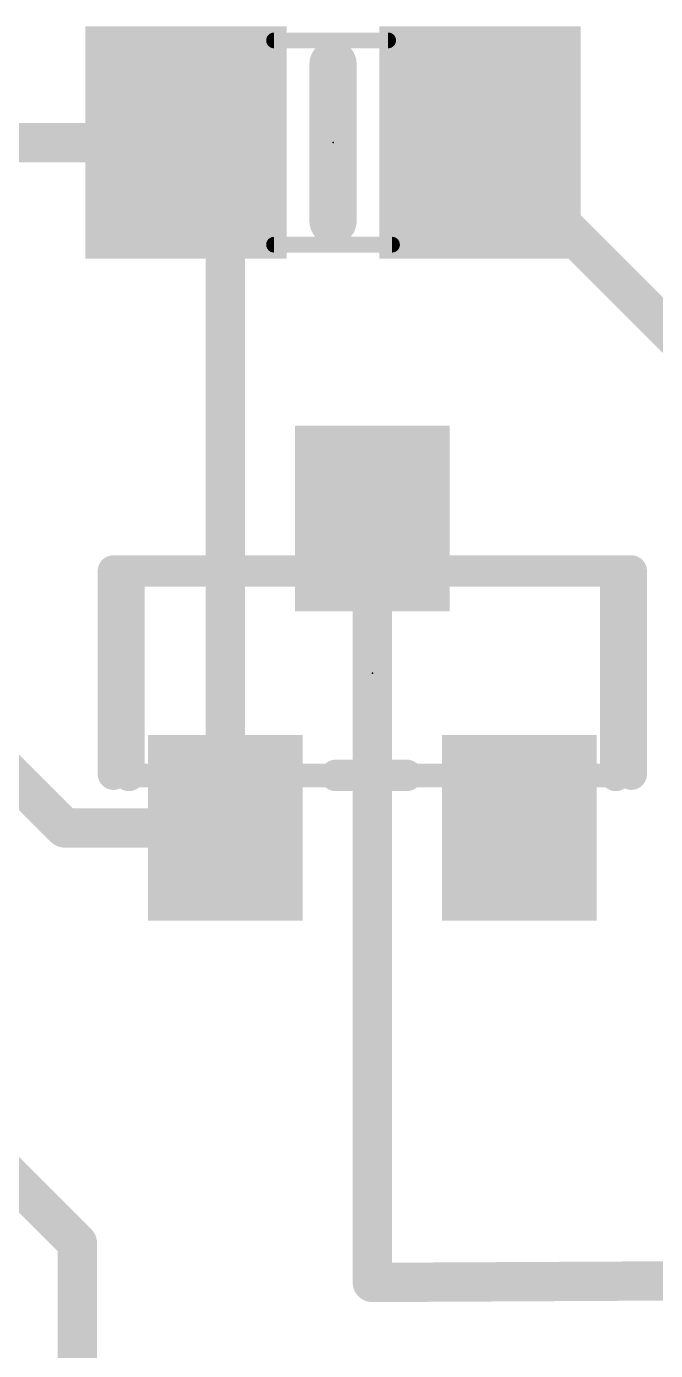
# Model space of a CAD drawing. Extents: x -31.2 to 31.2, y -41.1 to 40.8.
# Drawn here: x -19 to -14.93, y -4.5 to 4.05 of the extents above; entities that cross this region are included whole.
import ezdxf

# ---------------------------------------------------------------- set-up
doc = ezdxf.new("R2010")
doc.units = 0
for name, color, linetype in [('1', 12, 'CONTINUOUS'), ('21', 40, 'CONTINUOUS'), ('23', 40, 'CONTINUOUS'), ('51', 253, 'CONTINUOUS')]:
    doc.layers.add(name, color=color, linetype=linetype)

# ---------------------------------------------------------------- blocks, each defined once
blk = doc.blocks.new('RECT')
blk.add_solid([(-0.5, -0.5), (0.5, -0.5), (-0.5, 0.5), (0.5, 0.5)])

msp = doc.modelspace()

# ---------------------------------------------------------------- linework, layer by layer
at = {"layer": '1', "const_width": 0.254}
for points in [[(-19.492, 3.302), (-17.968, 3.302)], [(-17.968, 3.302), (-17.714, 3.048)], [(-16.068, 3.302), (-14.478, 1.712)], [(-17.714, 3.048), (-17.714, -1.127)], [(-16.764, -4.064), (-16.764, 0.873)], [(-19.558, -0.32), (-18.751, -1.127)], [(-21.336, -1.143), (-18.669, -3.81)], [(-18.751, -1.127), (-17.714, -1.127)], [(-18.669, -3.81), (-18.669, -11.938)], [(-12.216, -4.04), (-16.764, -4.064)]]:
    msp.add_lwpolyline(points, dxfattribs=at)
at = {"layer": '1', "const_width": 0.127}
for points in [[(-17.9231, 3.3469, 1), (-18.0129, 3.2571)], [(-17.968, 3.2385, 1), (-17.968, 3.3655)], [(-16.0231, 3.3469, 1), (-16.1129, 3.2571)], [(-17.6505, 3.048, 1), (-17.7775, 3.048)], [(-17.7589, 3.0031, 1), (-17.6691, 3.0929)], [(-16.7005, 0.873, 1), (-16.8275, 0.873)], [(-18.751, -1.0635, 1), (-18.751, -1.1905)], [(-18.7959, -1.1719, 1), (-18.7061, -1.0821)], [(-17.714, -1.1905, 1), (-17.714, -1.0635)], [(-17.7775, -1.127, 1), (-17.6505, -1.127)], [(-18.6055, -3.81, 1), (-18.7325, -3.81)], [(-18.7139, -3.8549, 1), (-18.6241, -3.7651)], [(-16.7643, -4.0005, 1), (-16.7637, -4.1275)], [(-16.8275, -4.064, 1), (-16.7005, -4.064)]]:
    msp.add_lwpolyline(points, format="xyb", dxfattribs=at)
at = {"layer": '21'}
for points, const_width in [([(-17.018, 2.794), (-17.018, 3.81)], 0.3048), ([(-18.4364, -0.7794), (-18.4364, 0.5334)], 0.2032), ([(-18.4364, 0.5334), (-17.4776, 0.5334)], 0.2032), ([(-16.0504, 0.5334), (-15.0916, 0.5334)], 0.2032), ([(-15.0916, 0.5334), (-15.0916, -0.7794)], 0.2032), ([(-16.5416, -0.7874), (-17.0004, -0.7874)], 0.2032)]:
    msp.add_lwpolyline(points, dxfattribs=dict(at, const_width=const_width))
for points, const_width in [([(-16.9418, 3.81, 1), (-17.0942, 3.81)], 0.1524), ([(-17.0942, 2.794, 1), (-16.9418, 2.794)], 0.1524), ([(-18.3856, 0.5334, 1), (-18.4872, 0.5334)], 0.1016), ([(-18.4364, 0.5842, 1), (-18.4364, 0.4826)], 0.1016), ([(-17.4776, 0.4826, 1), (-17.4776, 0.5842)], 0.1016), ([(-16.0504, 0.5842, 1), (-16.0504, 0.4826)], 0.1016), ([(-15.0408, 0.5334, 1), (-15.1424, 0.5334)], 0.1016), ([(-15.0916, 0.4826, 1), (-15.0916, 0.5842)], 0.1016), ([(-18.4872, -0.7794, 1), (-18.3856, -0.7794)], 0.1016), ([(-17.0004, -0.7366, 1), (-17.0004, -0.8382)], 0.1016), ([(-16.5416, -0.8382, 1), (-16.5416, -0.7366)], 0.1016), ([(-15.1424, -0.7794, 1), (-15.0408, -0.7794)], 0.1016)]:
    msp.add_lwpolyline(points, format="xyb", dxfattribs=dict(at, const_width=const_width))
at = {"layer": '23'}
for p in [(-17.018, 3.302), (-16.764, -0.127)]:
    msp.add_point(p, dxfattribs=at)
at = {"layer": '51'}
for points, const_width in [([(-16.662, 3.962), (-17.399, 3.962)], 0.1016), ([(-16.637, 2.642), (-17.399, 2.642)], 0.1016), ([(-18.3364, -0.7874), (-18.3364, 0.5334)], 0.2032), ([(-18.3364, 0.5334), (-15.1916, 0.5334)], 0.2032), ([(-15.1916, 0.5334), (-15.1916, -0.7874)], 0.2032), ([(-15.1916, -0.7874), (-18.3364, -0.7874)], 0.1524)]:
    msp.add_lwpolyline(points, dxfattribs=dict(at, const_width=const_width))
for points, const_width in [([(-17.399, 3.9874, 1), (-17.399, 3.9366)], 0.0508), ([(-16.662, 3.9366, 1), (-16.662, 3.9874)], 0.0508), ([(-17.399, 2.6674, 1), (-17.399, 2.6166)], 0.0508), ([(-16.637, 2.6166, 1), (-16.637, 2.6674)], 0.0508), ([(-18.2856, 0.5334, 1), (-18.3872, 0.5334)], 0.1016), ([(-18.3364, 0.5842, 1), (-18.3364, 0.4826)], 0.1016), ([(-15.1408, 0.5334, 1), (-15.2424, 0.5334)], 0.1016), ([(-15.1916, 0.4826, 1), (-15.1916, 0.5842)], 0.1016), ([(-18.3872, -0.7874, 1), (-18.2856, -0.7874)], 0.1016), ([(-18.3364, -0.7493, 1), (-18.3364, -0.8255)], 0.0762), ([(-15.2424, -0.7874, 1), (-15.1408, -0.7874)], 0.1016), ([(-15.1916, -0.8255, 1), (-15.1916, -0.7493)], 0.0762)]:
    msp.add_lwpolyline(points, format="xyb", dxfattribs=dict(at, const_width=const_width))

# ---------------------------------------------------------------- block references
at = {"layer": '1', "xscale": 1.3, "yscale": 1.5, "rotation": 180}
for p in [(-17.968, 3.302), (-16.068, 3.302)]:
    msp.add_blockref('RECT', p, dxfattribs=at)
at = {"layer": '1', "yscale": 1.2}
for p in [(-16.764, 0.873), (-17.714, -1.127), (-15.814, -1.127)]:
    msp.add_blockref('RECT', p, dxfattribs=at)
at = {"layer": '51', "xscale": 0.7501, "yscale": 1.4501, "rotation": 180}
for p in [(-17.7487, 3.3009), (-16.3009, 3.3009)]:
    msp.add_blockref('RECT', p, dxfattribs=at)
at = {"layer": '51', "xscale": 0.4572, "yscale": 0.5842}
for p in [(-16.764, 0.8763), (-17.7038, -1.1303), (-15.8242, -1.1303)]:
    msp.add_blockref('RECT', p, dxfattribs=at)

doc.saveas('drawing.dxf')
